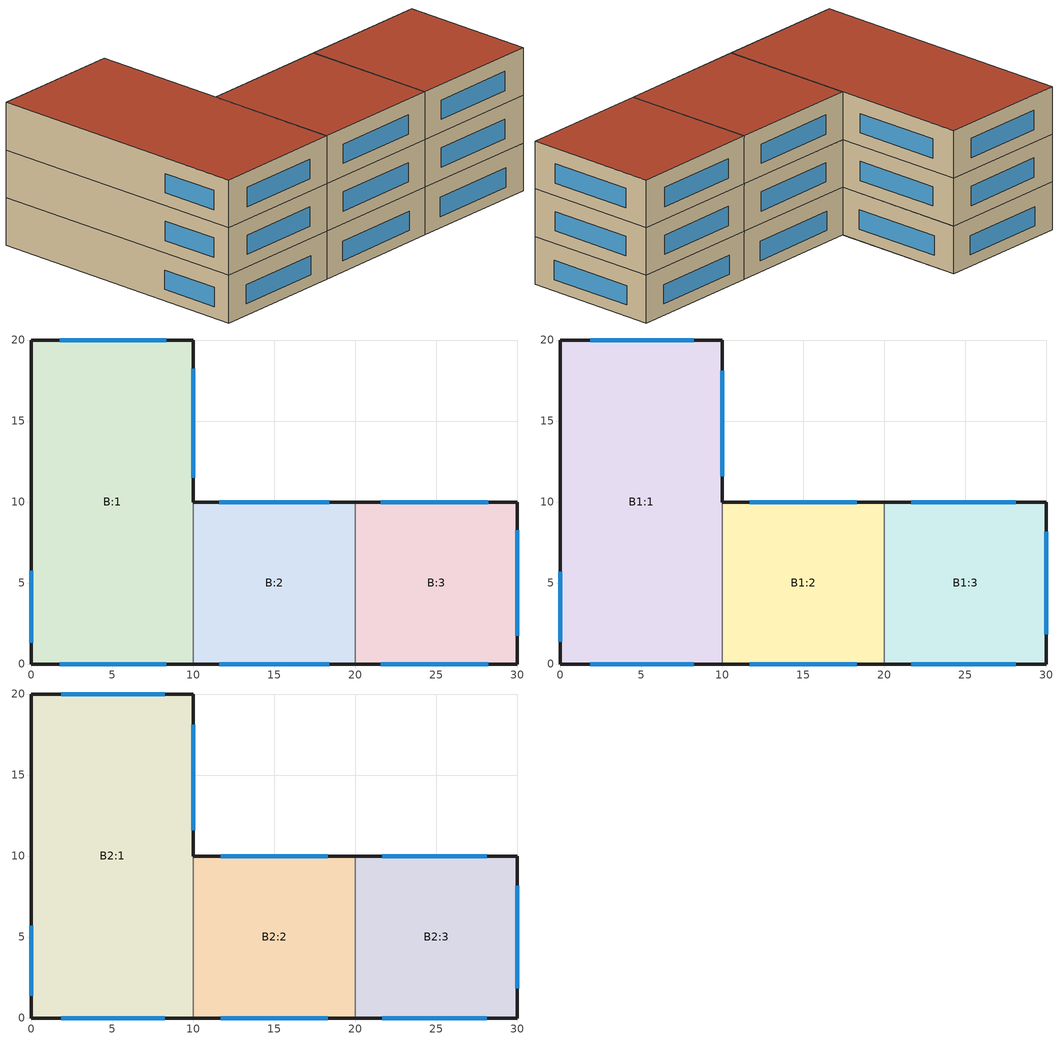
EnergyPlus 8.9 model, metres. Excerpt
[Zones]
B:1
 floor ground (Suelo sobre terreno del proyecto): 10,0 0,0 0,20 10,20 z0
 wall outside (Muro del proyecto): 10,10 10,20 0,20 0,0 10,0 z0:3.5
 wall to B:2 (Partición del proyecto): 10,0 10,10 z0:3.5
 window (1001): 10,11.5 10,18.21 / 8.35,20 1.76,20 / 1.76,0 8.35,0 z0.84:2.26
 window x3 (1001): 0,5.76 0,1.31 z0.84:2.26
B:2
 floor ground (Suelo sobre terreno del proyecto): 20,0 10,0 10,10 20,10 z0
 wall outside (Muro del proyecto): 20,10 10,10 / 10,0 20,0 z0:3.5
 wall to B:3 (Partición del proyecto): 20,0 20,10 z0:3.5
 window (1001): 18.41,10 11.59,10 / 11.59,0 18.41,0 z0.84:2.26
B:3
 floor ground (Suelo sobre terreno del proyecto): 30,0 20,0 20,10 30,10 z0
 wall outside (Muro del proyecto): 20,0 30,0 30,10 20,10 z0:3.5
 window (1001): 30,1.74 30,8.26 / 28.22,10 21.56,10 / 21.56,0 28.22,0 z0.84:2.26
B1:1
 floor to B:1 (Suelo interior del proyecto_Reversed_Rev): 10,0 0,0 0,20 10,20 z3.5
 wall outside (Muro del proyecto): 10,10 10,20 0,20 0,0 10,0 z3.5:7
 wall to B1:2 (Partición del proyecto): 10,0 10,10 z3.5:7
 window (1001): 10,11.59 10,18.11 / 8.25,20 1.86,20 / 1.86,0 8.25,0 z4.44:5.86
 window x3 (1001): 0,5.69 0,1.37 z4.44:5.86
B1:2
 floor to B:2 (Suelo interior del proyecto_Reversed_Rev): 20,0 10,0 10,10 20,10 z3.5
 wall outside (Muro del proyecto): 20,10 10,10 / 10,0 20,0 z3.5:7
 wall to B1:3 (Partición del proyecto): 20,0 20,10 z3.5:7
 window (1001): 18.31,10 11.69,10 / 11.69,0 18.31,0 z4.44:5.86
B1:3
 floor to B:3 (Suelo interior del proyecto_Reversed_Rev): 30,0 20,0 20,10 30,10 z3.5
 wall outside (Muro del proyecto): 20,0 30,0 30,10 20,10 z3.5:7
 window (1001): 30,1.84 30,8.16 / 28.13,10 21.66,10 / 21.66,0 28.13,0 z4.44:5.86
B2:1
 floor to B1:1 (Suelo interior del proyecto_Reversed_Rev): 10,0 0,0 0,20 10,20 z7
 wall outside (Muro del proyecto): 10,10 10,20 0,20 0,0 10,0 z7:10.5
 wall to B2:2 (Partición del proyecto): 10,0 10,10 z7:10.5
 window (1001): 10,11.59 10,18.11 / 8.25,20 1.86,20 / 1.86,0 8.25,0 z7.94:9.36
 window x3 (1001): 0,5.69 0,1.37 z7.94:9.36
 roof outside (Cubierta plana del proyecto): 0,0 10,0 10,20 0,20 z10.5
B2:2
 floor to B1:2 (Suelo interior del proyecto_Reversed_Rev): 20,0 10,0 10,10 20,10 z7
 wall outside (Muro del proyecto): 20,10 10,10 / 10,0 20,0 z7:10.5
 wall to B2:3 (Partición del proyecto): 20,0 20,10 z7:10.5
 window (1001): 18.31,10 11.69,10 / 11.69,0 18.31,0 z7.94:9.36
 roof outside (Cubierta plana del proyecto): 10,0 20,0 20,10 10,10 z10.5
B2:3
 floor to B1:3 (Suelo interior del proyecto_Reversed_Rev): 30,0 20,0 20,10 30,10 z7
 wall outside (Muro del proyecto): 20,0 30,0 30,10 20,10 z7:10.5
 window (1001): 30,1.84 30,8.16 / 28.13,10 21.66,10 / 21.66,0 28.13,0 z7.94:9.36
 roof outside (Cubierta plana del proyecto): 20,0 30,0 30,10 20,10 z10.5
[Site:Location]
Sitio (O1-O1:31-12)  (01-01:31-12): Latitude=41.28; Longitude=2.07; Time Zone=1; Elevation {m}=6
[Site:GroundTemperature:BuildingSurface]
18, 18, 18, 18, 18, 18, 18, 18, 18, 18, 18, 18
[Site:GroundTemperature:Deep]
14, 14, 14, 14, 14, 14, 14, 14, 14, 14, 14, 14
[Site:GroundTemperature:Shallow]
14, 14, 14, 14, 14, 14, 14, 14, 14, 14, 14, 14
[Site:GroundTemperature:FCfactorMethod]
January FCfactorMethod ground temperature {C}=9.17; Februry FCfactorMethod ground temperature {C}=8.53; March FCfactorMethod ground temperature {C}=9.66; April FCfactorMethod ground temperature {C}=11.44; May FCfactorMethod ground temperature {C}=16.1; June FCfactorMethod ground temperature {C}=19.7; July FCfactorMethod ground temperature {C}=22.12; August FCfactorMethod ground temperature {C}=22.86; September FCfactorMethod ground temperature {C}=21.6; October FCfactorMethod ground temperature {C}=18.81; November FCfactorMethod ground temperature {C}=15.08; December FCfactorMethod ground temperature {C}=11.62
[Site:GroundReflectance]
0.2, 0.2, 0.2, 0.2, 0.2, 0.2, 0.2, 0.2, 0.2, 0.2, 0.2, 0.2
[Site:GroundReflectance:SnowModifier]
2, 2
[SizingPeriod:DesignDay] Day of Month=15; Humidity Condition Type=WetBulb; Barometric Pressure {N/M**2}=101252.9; Wind Direction {Degrees N=0, S=180}=0; Rain Indicator=No; Snow on ground indicator=No
Name | Month | Day Type -- used for schedules | Maximum Dry-Bulb Temperature {C} | Daily Dry-Bulb Temperature Range {C} | Wetbulb at Maximum Dry-Bulb{C} | Wind Speed {m/s} | Daylight Savings Time Indicator | Solar Model Indicator | Clearness {0.0 to 1.2} | Max Dry-Bulb {C} | Daily Temp Range {C} | Wet-Bulb at Max {C} | Wind Speed {M/Sec} | Clearness {0.0 to 1.2} - gives no sun (but does include long wave radiant heat exchange with sky)
Summer Design Day in Sitio (O1-O1:31-12) Jul | 7 | SummerDesignDay | 31.6 | 7.9 | 23.5 | 0 | Yes | ASHRAEClearSky | 0.98
Summer Design Day in Sitio (O1-O1:31-12) Ago | 8 | SummerDesignDay | 32.3 | 8.3 | 23.8 | 0 | Yes | ASHRAEClearSky | 0.98
Summer Design Day in Sitio (O1-O1:31-12) Sep | 9 | SummerDesignDay | 29.1 | 8.3 | 22.6 | 0 | Yes | ASHRAEClearSky | 0.98
Winter Design Day in Sitio (O1-O1:31-12) | 1 | WinterDesignDay |  |  |  |  | No |  |  | 1.2 | 0 | 1.2 | 11.1 | 0
[Building]
Building: North Axis=0; Terrain=Suburbs; Loads Convergence Tolerance=.04; Temperature Convergence Tolerance=.4; Solar Distribution=FullExterior; Maximum number of warmup days=25; Minimum number of warmup days=6
[Material:NoMass] Roughness=Rough; Thermal Emittance=0.9; Solar Absorptance=0.7; Visible Absorptance=0.7
Name | Resistance {m2-K/w}
5_RVAL_2 | .15
9_RVAL_3 | .18
[Construction]
Suelo sobre terreno del proyecto: Urea Formaldehyde Foam_.1327, Cast Concrete_.1, Floor/Roof Screed_.O7, Timber Flooring_.O3
Suelo interior del proyecto_Reversed_Rev: Cast Concrete (Dense)_.1
Partición del proyecto: Gypsum Plasterboard_.O25, 5_RVAL_2, Gypsum Plasterboard_.O25
Muro del proyecto: Brickwork Outer_.1, XPS Extruded Polystyrene  - CO2 Blowing_.O795, Concrete Block (Medium)_.1, Gypsum Plastering_.O13
Cubierta plana del proyecto: Asphalt 1_.O1, MW Glass Wool (rolls)_.1445, 9_RVAL_3, Plasterboard_.O13
1001: 38, 1002, 2
[WindowMaterial:Gas]
1002: Gas type (Air - Argon - Krypton - Xenon - SF6 - Custom)=Air; Thickness {m}=.013
[WindowMaterial:Glazing] Optical data type {SpectralAverage or Spectral}=SpectralAverage; Thickness {m}=.003; IR transmittance at normal incidence=0; IR emissivity: front side=.84; Conductivity {W/m-K}=.9; Dirt Correction Factor for Solar and Visible Transmittance=1
Name | Solar transmittance at normal incidence | Solar reflectance at normal incidence: front side | Solar reflectance at normal incidence: back side | Visible transmittance at normal incidence | Visible reflectance at normal incidence: front side | Visible reflectance at normal incidence: back side | IR emissivity: back side
2 | .837 | .075 | .075 | .898 | .081 | .081 | .84
38 | .74 | .09 | .1 | .82 | .11 | .12 | .2
[Material] Roughness=Rough; Thermal Emittance=0.9
Name | Thickness {m} | Conductivity {w/m-K} | Density {kg/m3} | Specific Heat {J/kg-K} | Solar Absorptance | Visible Absorptance
Urea Formaldehyde Foam_.1327 | .1327 | 0.04 | 10 | 1400 | 0.6 | 0.6
Cast Concrete_.1 | .1 | 1.13 | 2000 | 1000 | 0.6 | 0.6
Floor/Roof Screed_.O7 | .07 | 0.41 | 1200 | 840 | 0.73 | 0.73
Timber Flooring_.O3 | .03 | 0.14 | 650 | 1200 | 0.78 | 0.78
Cast Concrete (Dense)_.1 | .1 | 1.4 | 2100 | 840 | 0.6 | 0.6
Gypsum Plasterboard_.O25 | .025 | 0.25 | 900 | 1000 | 0.5 | 0.5
Brickwork Outer_.1 | .1 | 0.84 | 1700 | 800 | 0.7 | 0.7
XPS Extruded Polystyrene  - CO2 Blowing_.O795 | .0795 | 0.034 | 35 | 1400 | 0.6 | 0.6
Concrete Block (Medium)_.1 | .1 | 0.51 | 1400 | 1000 | 0.6 | 0.6
Gypsum Plastering_.O13 | .013 | 0.4 | 1000 | 1000 | 0.5 | 0.5
Asphalt 1_.O1 | .01 | 0.7 | 2100 | 1000 | 0.85 | 0.9
MW Glass Wool (rolls)_.1445 | .1445 | 0.04 | 12 | 840 | 0.6 | 0.6
Plasterboard_.O13 | .013 | 0.25 | 2800 | 896 | 0.5 | 0.5
[Zone] Relative North (to building)=0; Zone Type=1; Zone multiplier=1; Zone inside convection algorithm=TARP; Part Of Total Floor Area=Yes
Name | Zone volume | Floor Area
B:1 | 647.1626 | 184.9036
B:2 | 324.5821 | 92.7377
B:3 | 317.415 | 90.69
B1:1; B2:1 | 628.6723 | 184.9036
B1:2 | 315.3084 | 92.7377
B1:3; B2:3 | 308.346 | 90.69
B2:2 | 315.3084 | 92.7378
[PEOPLE] Number of People SCHEDULE=Office_OpenOff_Occ; Number of People Calculation Method=People/Area; People per Zone Floor Area=.111; radiant fraction=.3; User Specified Sensible Fraction=AutoCalculate; CO2 generation rate per unit of activity level (units m3/s-W=3.82e-08; Enable ASHRAE 55 comfort warnings=No; MRT Calculation Type=ZoneAveraged; Work Efficiency SCHEDULE Name (0.0-1.0,real)=Work efficiency; Clothing Insulation Calculation Method=ClothingInsulationSchedule; Air Velocity SCHEDULE Name (units m/s, real)=AirVelocitySchedule
Name | Zone | Activity level SCHEDULE Name (units W/person, real) | Clothing Insulation SCHEDULE Name (real)
People B:1 | B:1 | Activity Schedule 40 | Clothing Schedule 40
People B:2 | B:2 | Activity Schedule 48 | Clothing Schedule 48
People B:3 | B:3 | Activity Schedule 55 | Clothing Schedule 55
People B1:1 | B1:1 | Activity Schedule 75 | Clothing Schedule 75
People B1:2 | B1:2 | Activity Schedule 83 | Clothing Schedule 83
People B1:3 | B1:3 | Activity Schedule 90 | Clothing Schedule 90
People B2:1 | B2:1 | Activity Schedule 110 | Clothing Schedule 110
People B2:2 | B2:2 | Activity Schedule 118 | Clothing Schedule 118
People B2:3 | B2:3 | Activity Schedule 125 | Clothing Schedule 125
[Lights] Lighting SCHEDULE=Office_OpenOff_Light; Design Level calculation method=Watts/Area; Watts per Zone Area {W/m2}=20; Return Air Fraction=0; Radiant fraction=.42; Fraction Visible=.18; Fraction Replaceable=1
Name | Zone
B:1 | B:1
B:2 | B:2
B:3 | B:3
B1:1 | B1:1
B1:2 | B1:2
B1:3 | B1:3
B2:1 | B2:1
B2:2 | B2:2
B2:3 | B2:3
[OtherEquipment] Fuel Type=Electricity; Equipment SCHEDULE=Office_OpenOff_Equip; Design Level calculation method=Watts/Area; Watts per Zone Area {watts/m2}=11.77; Latent fraction=0; Radiant fraction=.2; Fraction Lost=0; Carbon Dioxide Generation Rate=0
Name | Zone | End-use category
B:1 Equipment gain 1 | B:1 | ELECTRIC EQUIPMENT#B:1#05
B:2 Equipment gain 1 | B:2 | ELECTRIC EQUIPMENT#B:2#05
B:3 Equipment gain 1 | B:3 | ELECTRIC EQUIPMENT#B:3#05
B1:1 Equipment gain 1 | B1:1 | ELECTRIC EQUIPMENT#B1:1#05
B1:2 Equipment gain 1 | B1:2 | ELECTRIC EQUIPMENT#B1:2#05
B1:3 Equipment gain 1 | B1:3 | ELECTRIC EQUIPMENT#B1:3#05
B2:1 Equipment gain 1 | B2:1 | ELECTRIC EQUIPMENT#B2:1#05
B2:2 Equipment gain 1 | B2:2 | ELECTRIC EQUIPMENT#B2:2#05
B2:3 Equipment gain 1 | B2:3 | ELECTRIC EQUIPMENT#B2:3#05
[WaterUse:Equipment] DHW SCHEDULE=Office_OpenOff_Occ
Name | Peak Volumetric Flow Rate {m3/s} | Target Temperature Schedule | Hot Water Supply Temperature Schedule | Cold Water Supply Temperature Schedule | Zone
DHW B:1 | 1.14138e-06 | DHW Supply Temperature B:1 | DHW Supply Temperature B:1 | DHW Mains Temperature B:1 | B:1
DHW B:2 | 5.72455e-07 | DHW Supply Temperature B:2 | DHW Supply Temperature B:2 | DHW Mains Temperature B:2 | B:2
DHW B:3 | 5.59815e-07 | DHW Supply Temperature B:3 | DHW Supply Temperature B:3 | DHW Mains Temperature B:3 | B:3
DHW B1:1 | 1.14138e-06 | DHW Supply Temperature B1:1 | DHW Supply Temperature B1:1 | DHW Mains Temperature B1:1 | B1:1
DHW B1:2 | 5.72455e-07 | DHW Supply Temperature B1:2 | DHW Supply Temperature B1:2 | DHW Mains Temperature B1:2 | B1:2
DHW B1:3 | 5.59815e-07 | DHW Supply Temperature B1:3 | DHW Supply Temperature B1:3 | DHW Mains Temperature B1:3 | B1:3
DHW B2:1 | 1.14138e-06 | DHW Supply Temperature B2:1 | DHW Supply Temperature B2:1 | DHW Mains Temperature B2:1 | B2:1
DHW B2:2 | 5.72456e-07 | DHW Supply Temperature B2:2 | DHW Supply Temperature B2:2 | DHW Mains Temperature B2:2 | B2:2
DHW B2:3 | 5.59815e-07 | DHW Supply Temperature B2:3 | DHW Supply Temperature B2:3 | DHW Mains Temperature B2:3 | B2:3
[ZoneInfiltration:DesignFlowRate] Infiltration SCHEDULE=On 24/7; Design Volume Flow Rate calculation method=Flow/zone; Constant Term Coefficient=1; Temperature Term Coefficient=0; Velocity Term Coefficient=0; Velocity Squared Term Coefficient=0
Name | Zone | Design Volume Flow Rate (m3/s)
B:1 Infiltration | B:1 | .125837
B:2 Infiltration | B:2 | .063113
B:3 Infiltration | B:3 | .06172
B1:1 Infiltration | B1:1 | .122242
B1:2 Infiltration | B1:2 | .06131
B1:3 Infiltration | B1:3 | .059956
B2:1 Infiltration | B2:1 | .122242
B2:2 Infiltration | B2:2 | .06131
B2:3 Infiltration | B2:3 | .059956
[Sizing:Zone] Zone Cooling Design Supply Air Temperature Input Method=SupplyAirTemperature; Zone Cooling Design Supply Air Temperature (C)=12; Zone Cooling Design Supply Air Temperature Difference=0; Zone Heating Design Supply Air Temperature Input Method=SupplyAirTemperature; Zone Heating Design Supply Air Temperature (C)=35; Zone Heating Design Supply Air Temperature Difference=0; Zone Cooling Design Supply Air Humidity Ratio (kgWater/kgDryAir)=0.0077; Zone Heating Design Supply Air Humidity Ratio (kgWater/kgDryAir)=0.0156; Zone Heating Sizing Factor=1.25; Zone Cooling Sizing Factor=1.15; Cooling Design Air Flow Method=DesignDay; Cooling Minimum Air Flow Fraction=0; Heating Design Air Flow Method=DesignDay
Name | Design Specification Outdoor Air Object | Design Specification Zone Air Distribution Object
B:1 | B:1 | B:1
B:2 | B:2 | B:2
B:3 | B:3 | B:3
B1:1 | B1:1 | B1:1
B1:2 | B1:2 | B1:2
B1:3 | B1:3 | B1:3
B2:1 | B2:1 | B2:1
B2:2 | B2:2 | B2:2
B2:3 | B2:3 | B2:3
[DesignSpecification:ZoneAirDistribution] Zone Air Distribution Effectiveness in Cooling Mode (dimensionless)=1; Zone Air Distribution Effectiveness in Heating Mode (dimensionless)=1
B:1; B:2; B:3; B1:1; B1:2; B1:3; B2:1; B2:2; B2:3
[DesignSpecification:OutdoorAir] Outdoor Air Method=Sum; Outdoor Air Flow per Person {m3/s}=.01; Outdoor Air Flow per Zone Floor Area {m3/s-m2}=0; Outdoor Air Flow per Zone {m3/s}=0; Outdoor Air Flow Air Changes per Hour=0; Outdoor Air Flow Rate Fraction Schedule=Office_OpenOff_Occ
B:1; B:2; B:3; B1:1; B1:2; B1:3; B2:1; B2:2; B2:3
[ZoneControl:Thermostat]
B:1 Thermostat: B:1, Zone Control Type Sched, ThermostatSetpoint:DualSetpoint, Dual Setpoint - Zone B:1
B:2 Thermostat: B:2, Zone Control Type Sched, ThermostatSetpoint:DualSetpoint, Dual Setpoint - Zone B:2
B:3 Thermostat: B:3, Zone Control Type Sched, ThermostatSetpoint:DualSetpoint, Dual Setpoint - Zone B:3
B1:1 Thermostat: B1:1, Zone Control Type Sched, ThermostatSetpoint:DualSetpoint, Dual Setpoint - Zone B1:1
B1:2 Thermostat: B1:2, Zone Control Type Sched, ThermostatSetpoint:DualSetpoint, Dual Setpoint - Zone B1:2
B1:3 Thermostat: B1:3, Zone Control Type Sched, ThermostatSetpoint:DualSetpoint, Dual Setpoint - Zone B1:3
B2:1 Thermostat: B2:1, Zone Control Type Sched, ThermostatSetpoint:DualSetpoint, Dual Setpoint - Zone B2:1
B2:2 Thermostat: B2:2, Zone Control Type Sched, ThermostatSetpoint:DualSetpoint, Dual Setpoint - Zone B2:2
B2:3 Thermostat: B2:3, Zone Control Type Sched, ThermostatSetpoint:DualSetpoint, Dual Setpoint - Zone B2:3
[ThermostatSetpoint:DualSetpoint]
Dual Setpoint - Zone B:1: B:1 Heating Setpoint Schedule, B:1 Cooling SP Sch
Dual Setpoint - Zone B:2: B:2 Heating Setpoint Schedule, B:2 Cooling SP Sch
Dual Setpoint - Zone B:3: B:3 Heating Setpoint Schedule, B:3 Cooling SP Sch
Dual Setpoint - Zone B1:1: B1:1 Heating Setpoint Schedule, B1:1 Cooling SP Sch
Dual Setpoint - Zone B1:2: B1:2 Heating Setpoint Schedule, B1:2 Cooling SP Sch
Dual Setpoint - Zone B1:3: B1:3 Heating Setpoint Schedule, B1:3 Cooling SP Sch
Dual Setpoint - Zone B2:1: B2:1 Heating Setpoint Schedule, B2:1 Cooling SP Sch
Dual Setpoint - Zone B2:2: B2:2 Heating Setpoint Schedule, B2:2 Cooling SP Sch
Dual Setpoint - Zone B2:3: B2:3 Heating Setpoint Schedule, B2:3 Cooling SP Sch
[Zone equipment]
B:1: B:1 Ideal Loads Air
B:2: B:2 Ideal Loads Air
B:3: B:3 Ideal Loads Air
B1:1: B1:1 Ideal Loads Air
B1:2: B1:2 Ideal Loads Air
B1:3: B1:3 Ideal Loads Air
B2:1: B2:1 Ideal Loads Air
B2:2: B2:2 Ideal Loads Air
B2:3: B2:3 Ideal Loads Air
[ZoneHVAC:IdealLoadsAirSystem] Maximum Heating Supply Air Temperature {C}=35; Minimum Cooling Supply Air Temperature {C}=12; Maximum Heating Supply Air Humidity Ratio {kg-H2O/kg-air}=0.0156; Minimum Cooling Supply Air Humidity Ratio {kg-H2O/kg-air}=0.0077; Heating Limit=LimitCapacity; Maximum Heating Air Flow Rate {m3/s}=Autosize; Maximum Sensible Heating Capacity=Autosize; Cooling Limit=LimitFlowRateAndCapacity; Maximum Cooling Air Flow Rate {m3/s}=Autosize; Maximum Total Cooling Capacity=Autosize; Dehumidification Control Type=None; Humidification Control Type=None; Outdoor Air Economizer Type=NoEconomizer; Heat Recovery Type=None
Name | Heating Availability Schedule | Cooling availability schedule | Design Specification Outdoor Air Object
B:1 Ideal Loads Air | B:1 Heating Availability Sch | B:1 Cooling Availability Sch | B:1
B:2 Ideal Loads Air | B:2 Heating Availability Sch | B:2 Cooling Availability Sch | B:2
B:3 Ideal Loads Air | B:3 Heating Availability Sch | B:3 Cooling Availability Sch | B:3
B1:1 Ideal Loads Air | B1:1 Heating Availability Sch | B1:1 Cooling Availability Sch | B1:1
B1:2 Ideal Loads Air | B1:2 Heating Availability Sch | B1:2 Cooling Availability Sch | B1:2
B1:3 Ideal Loads Air | B1:3 Heating Availability Sch | B1:3 Cooling Availability Sch | B1:3
B2:1 Ideal Loads Air | B2:1 Heating Availability Sch | B2:1 Cooling Availability Sch | B2:1
B2:2 Ideal Loads Air | B2:2 Heating Availability Sch | B2:2 Cooling Availability Sch | B2:2
B2:3 Ideal Loads Air | B2:3 Heating Availability Sch | B2:3 Cooling Availability Sch | B2:3
[Schedule:Compact]
Work efficiency: Any Number, Through: 12/31, For: AllDays, Until: 24:00, 0
AirVelocitySchedule: Any Number, Through: 12/31, For: AllDays, Until: 24:00, .137
On 24/7: Any Number, Through: 12/31, For: AllDays, Until: 24:00, 1
Office_OpenOff_Occ: Fraction, Through: 31 Dec, For: Weekdays SummerDesignDay, Until: 07:00, 0, Until: 08:00, 0.25, Until: 09:00, 0.5, Until: 12:00, 1, Until: 14:00, 0.75, Until: 17:00, 1, Until: 18:00, 0.5, Until: 19:00, 0.25, Until: 24:00, 0, For: Weekends, Until: 24:00, 0, For: Holidays, Until: 24:00, 0, For: WinterDesignDay AllOtherDays, Until: 24:00, 0
Office_OpenOff_Equip: Fraction, Through: 31 Dec, For: Weekdays SummerDesignDay, Until: 07:00, 0.05394, Until: 20:00, 1, Until: 24:00, 0.05394, For: Weekends, Until: 24:00, 0.05394, For: Holidays, Until: 24:00, 0.05394, For: WinterDesignDay AllOtherDays, Until: 24:00, 0
Office_OpenOff_Light: Fraction, Through: 31 Dec, For: Weekdays SummerDesignDay, Until: 07:00, 0, Until: 19:00, 1, Until: 24:00, 0, For: Weekends, Until: 24:00, 0, For: Holidays, Until: 24:00, 0, For: WinterDesignDay AllOtherDays, Until: 24:00, 0
Activity Schedule 40; Activity Schedule 48; Activity Schedule 55; Activity Schedule 75; Activity Schedule 83; Activity Schedule 90; Activity Schedule 110; Activity Schedule 118; Activity Schedule 125: Any Number, Through: 12/31, For: AllDays, Until: 24:00, 110.7
Clothing Schedule 40; Clothing Schedule 48; Clothing Schedule 55; Clothing Schedule 75; Clothing Schedule 83; Clothing Schedule 90; Clothing Schedule 110; Clothing Schedule 118; Clothing Schedule 125: Any Number, Through: 4/1, For: AllDays, Until: 24:00, 1, Through: 9/30, For: AllDays, Until: 24:00, .5, Through: 12/31, For: AllDays, Until: 24:00, 1
DHW Supply Temperature B:1; DHW Supply Temperature B:2; DHW Supply Temperature B:3; DHW Supply Temperature B1:1; DHW Supply Temperature B1:2; DHW Supply Temperature B1:3; DHW Supply Temperature B2:1; DHW Supply Temperature B2:2; DHW Supply Temperature B2:3: Temperature, Through: 12/31, For: AllDays, Until: 24:00, 65
DHW Mains Temperature B:1; DHW Mains Temperature B:2; DHW Mains Temperature B:3; DHW Mains Temperature B1:1; DHW Mains Temperature B1:2; DHW Mains Temperature B1:3; DHW Mains Temperature B2:1; DHW Mains Temperature B2:2; DHW Mains Temperature B2:3: Temperature, Through: 12/31, For: AllDays, Until: 24:00, 10
B:1 Heating Setpoint Schedule; B:2 Heating Setpoint Schedule; B:3 Heating Setpoint Schedule; B1:1 Heating Setpoint Schedule; B1:2 Heating Setpoint Schedule; B1:3 Heating Setpoint Schedule; B2:1 Heating Setpoint Schedule; B2:2 Heating Setpoint Schedule; B2:3 Heating Setpoint Schedule: Temperature, Through: 31 Dec, For: Weekdays SummerDesignDay, Until: 05:00, 12, Until: 19:00, 22, Until: 24:00, 12, For: WinterDesignDay, Until: 24:00, 22, For: Weekends, Until: 24:00, 12, For: Holidays, Until: 24:00, 12, For: AllOtherDays, Until: 24:00, -50
B:1 Heating Availability Sch; B:2 Heating Availability Sch; B:3 Heating Availability Sch; B1:1 Heating Availability Sch; B1:2 Heating Availability Sch; B1:3 Heating Availability Sch; B2:1 Heating Availability Sch; B2:2 Heating Availability Sch; B2:3 Heating Availability Sch: Temperature, Through: 31 Dec, For: Weekdays SummerDesignDay, Until: 05:00, 1, Until: 19:00, 1, Until: 24:00, 1, For: WinterDesignDay, Until: 24:00, 1, For: Weekends, Until: 24:00, 1, For: Holidays, Until: 24:00, 1, For: AllOtherDays, Until: 24:00, 0
B:1 Cooling SP Sch; B:2 Cooling SP Sch; B:3 Cooling SP Sch; B1:1 Cooling SP Sch; B1:2 Cooling SP Sch; B1:3 Cooling SP Sch; B2:1 Cooling SP Sch; B2:2 Cooling SP Sch; B2:3 Cooling SP Sch: Temperature, Through: 31 Dec, For: Weekdays SummerDesignDay, Until: 05:00, 100, Until: 19:00, 24, Until: 24:00, 100, For: Weekends, Until: 24:00, 100, For: Holidays, Until: 24:00, 100, For: WinterDesignDay AllOtherDays, Until: 24:00, 100
B:1 Cooling Availability Sch; B:2 Cooling Availability Sch; B:3 Cooling Availability Sch; B1:1 Cooling Availability Sch; B1:2 Cooling Availability Sch; B1:3 Cooling Availability Sch; B2:1 Cooling Availability Sch; B2:2 Cooling Availability Sch; B2:3 Cooling Availability Sch: Temperature, Through: 31 Dec, For: Weekdays SummerDesignDay, Until: 05:00, 0, Until: 19:00, 1, Until: 24:00, 0, For: Weekends, Until: 24:00, 0, For: Holidays, Until: 24:00, 0, For: WinterDesignDay AllOtherDays, Until: 24:00, 0
[Schedule:Day:Hourly]
Summer Control Type Day Sch; Winter Control Type Day Sch: Control Type, 4, 4, 4, 4, 4, 4, 4, 4, 4, 4, 4, 4, 4, 4, 4, 4, 4, 4, 4, 4, 4, 4, 4, 4
[Schedule:Week:Daily]
Summer Control Type Week Sch: Summer Control Type Day Sch, Summer Control Type Day Sch, Summer Control Type Day Sch, Summer Control Type Day Sch, Summer Control Type Day Sch, Summer Control Type Day Sch, Summer Control Type Day Sch, Summer Control Type Day Sch, Summer Control Type Day Sch, Summer Control Type Day Sch, Summer Control Type Day Sch, Summer Control Type Day Sch
Winter Control Type Week Sch: Winter Control Type Day Sch, Winter Control Type Day Sch, Winter Control Type Day Sch, Winter Control Type Day Sch, Winter Control Type Day Sch, Winter Control Type Day Sch, Winter Control Type Day Sch, Winter Control Type Day Sch, Winter Control Type Day Sch, Winter Control Type Day Sch, Winter Control Type Day Sch, Winter Control Type Day Sch
[Schedule:Year]
Zone Control Type Sched: Control Type, Winter Control Type Week Sch, 1, 1, 3, 31, Summer Control Type Week Sch, 4, 1, 9, 30, Winter Control Type Week Sch, 10, 1, 12, 31
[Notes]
Hourly weather file: C:\ProgramData\DesignBuilder\Weather Data\ESP_BARCELONA_IWEC.epw
